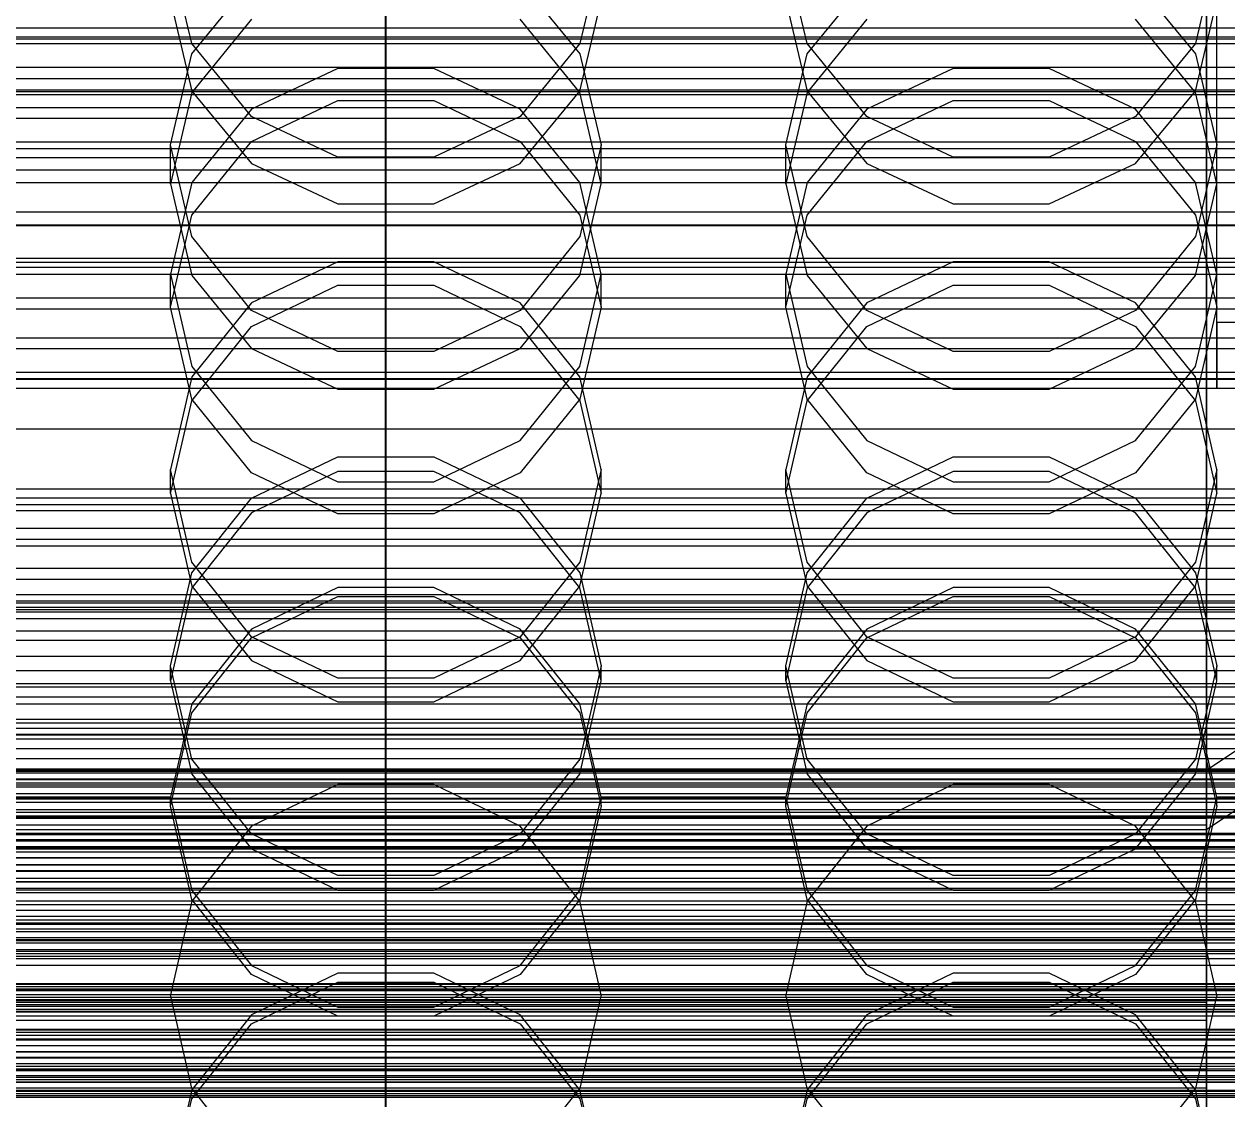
# Model space of a CAD drawing. Header units: millimetres. Extents: x -1970 to 59977, y -50268 to 6837.
# Drawn here: x 14.7 to 132, y -34285.2 to -34180.4 of the extents above; entities that cross this region are included whole.
import ezdxf

# ---------------------------------------------------------------- set-up
doc = ezdxf.new("R2010")
doc.units = ezdxf.units.MM
for name, color, linetype, lineweight in [('COTAS_O', 1, 'Continuous', 0), ('frontal_briquetadora', 7, 'Continuous', 0), ('frontal_C01', 7, 'Continuous', 0), ('frontal_C02', 7, 'Continuous', 0), ('frontal_C03', 7, 'Continuous', 0), ('frontal_secador', 7, 'Continuous', 0)]:
    doc.layers.add(name, color=color, linetype=linetype, lineweight=lineweight)
doc.dimstyles.new('R19_100', dxfattribs={"dimtxt": 250, "dimasz": 150, "dimexe": 150, "dimexo": 80, "dimgap": 100, "dimtad": 1, "dimtih": 1, "dimtoh": 1, "dimdsep": 46, "dimcen": 0.09, "dimadec": 0, "dimazin": 0, "dimtfac": 1, "dimtdec": 4, "dimtofl": 0, "dimtmove": 0, "dimatfit": 3, "dimfxl": 1, "dimtolj": 1, "dimtzin": 0, "dimarcsym": 0})

# ---------------------------------------------------------------- blocks, each defined once
blk = doc.blocks.new('*D39')
at = {"layer": 'COTAS_O', "color": 0, "lineweight": -2, "transparency": 16777216}
for p, q in [((-1725, -34320), (-1725, -33550)), ((1725, -34320), (1725, -33550)), ((-1575, -33700), (1575, -33700))]:
    blk.add_line(p, q, dxfattribs=at)
at = {"layer": 'COTAS_O', "color": 0, "transparency": 16777216}
for points in [[(-1575, -33675), (-1575, -33725), (-1725, -33700)], [(1575, -33675), (1575, -33725), (1725, -33700)]]:
    blk.add_solid(points, dxfattribs=at)
at = {"layer": 'Defpoints', "color": 0, "transparency": 16777216}
for p in [(1725, -33700), (-1725, -34400), (1725, -34400)]:
    blk.add_point(p, dxfattribs=at)
blk = doc.blocks.new('*D42')
at = {"layer": 'COTAS_O', "color": 0, "lineweight": -2, "transparency": 16777216}
for p, q in [((-570, -33700), (200, -33700)), ((50, -34750), (50, -33850)), ((-570, -34900), (200, -34900))]:
    blk.add_line(p, q, dxfattribs=at)
at = {"layer": 'COTAS_O', "color": 0, "transparency": 16777216}
for points in [[(25, -33850), (75, -33850), (50, -33700)], [(25, -34750), (75, -34750), (50, -34900)]]:
    blk.add_solid(points, dxfattribs=at)
at = {"layer": 'Defpoints', "color": 0, "transparency": 16777216}
for p in [(-650, -33700), (50, -33700), (-650, -34900)]:
    blk.add_point(p, dxfattribs=at)
blk = doc.blocks.new('*D43')
at = {"layer": 'COTAS_O', "color": 0, "lineweight": -2, "transparency": 16777216}
for p, q in [((-650, -34820), (-650, -34050)), ((650, -34820), (650, -34050)), ((-500, -34200), (500, -34200))]:
    blk.add_line(p, q, dxfattribs=at)
at = {"layer": 'COTAS_O', "color": 0, "transparency": 16777216}
for points in [[(-500, -34175), (-500, -34225), (-650, -34200)], [(500, -34175), (500, -34225), (650, -34200)]]:
    blk.add_solid(points, dxfattribs=at)
at = {"layer": 'Defpoints', "color": 0, "transparency": 16777216}
for p in [(650, -34200), (-650, -34900), (650, -34900)]:
    blk.add_point(p, dxfattribs=at)

msp = doc.modelspace()

# ---------------------------------------------------------------- linework, layer by layer
at = {"layer": 'frontal_briquetadora'}
for p, q in [((31.08, -34182.307), (29, -34173.478)), ((71, -34173.478), (68.92, -34182.308)), ((91.08, -34182.307), (89, -34173.478)), ((131, -34173.478), (128.92, -34182.308)), ((31.08, -34183.307), (36.906, -34176.216)), ((63.094, -34176.216), (68.92, -34183.307)), ((91.08, -34183.307), (96.906, -34176.216)), ((123.094, -34176.216), (128.92, -34183.307)), ((29, -34178.137), (31.08, -34186.938)), ((68.92, -34186.938), (71, -34178.137)), ((89, -34178.137), (91.08, -34186.938)), ((128.92, -34186.938), (131, -34178.137)), ((36.907, -34179.943), (31.08, -34187.085)), ((68.92, -34187.085), (63.093, -34179.943)), ((96.907, -34179.943), (91.08, -34187.085)), ((128.92, -34187.085), (123.093, -34179.943)), ((36.906, -34189.426), (31.08, -34182.307)), ((68.92, -34182.308), (63.094, -34189.426)), ((96.906, -34189.426), (91.08, -34182.307)), ((128.92, -34182.308), (123.094, -34189.426)), ((29, -34192.191), (31.08, -34183.307)), ((68.92, -34183.307), (71, -34192.191)), ((89, -34192.191), (91.08, -34183.307)), ((128.92, -34183.307), (131, -34192.191)), ((45.326, -34184.734), (36.906, -34188.689)), ((54.674, -34184.734), (45.326, -34184.734)), ((63.094, -34188.689), (54.674, -34184.734)), ((105.326, -34184.734), (96.906, -34188.689)), ((114.674, -34184.734), (105.326, -34184.734)), ((123.094, -34188.689), (114.674, -34184.734)), ((31.08, -34187.085), (29, -34195.991)), ((31.08, -34186.938), (36.907, -34193.996)), ((63.093, -34193.996), (68.92, -34186.938)), ((71, -34195.991), (68.92, -34187.085)), ((91.08, -34187.085), (89, -34195.991)), ((91.08, -34186.938), (96.907, -34193.996)), ((123.093, -34193.996), (128.92, -34186.938)), ((131, -34195.991), (128.92, -34187.085)), ((36.906, -34188.689), (31.08, -34195.834)), ((36.907, -34191.85), (45.327, -34187.86)), ((45.327, -34187.86), (54.673, -34187.86)), ((54.673, -34187.86), (63.093, -34191.85)), ((68.92, -34195.834), (63.094, -34188.689)), ((96.906, -34188.689), (91.08, -34195.834)), ((96.907, -34191.85), (105.327, -34187.86)), ((105.327, -34187.86), (114.673, -34187.86)), ((114.673, -34187.86), (123.093, -34191.85)), ((128.92, -34195.834), (123.094, -34188.689)), ((45.326, -34193.392), (36.906, -34189.426)), ((63.094, -34189.426), (54.674, -34193.392)), ((105.326, -34193.392), (96.906, -34189.426)), ((123.094, -34189.426), (114.674, -34193.392)), ((31.08, -34201.121), (29, -34192.191)), ((29, -34195.991), (29, -34192.191)), ((31.08, -34199.039), (36.907, -34191.85)), ((63.093, -34191.85), (68.92, -34199.039)), ((71, -34192.191), (68.92, -34201.121)), ((71, -34195.991), (71, -34192.191)), ((91.08, -34201.121), (89, -34192.191)), ((89, -34195.991), (89, -34192.191)), ((91.08, -34199.039), (96.907, -34191.85)), ((123.093, -34191.85), (128.92, -34199.039)), ((131, -34192.191), (128.92, -34201.121)), ((131, -34195.991), (131, -34192.191)), ((36.907, -34193.996), (45.327, -34197.913)), ((54.674, -34193.392), (45.326, -34193.392)), ((54.673, -34197.913), (63.093, -34193.996)), ((96.907, -34193.996), (105.327, -34197.913)), ((114.674, -34193.392), (105.326, -34193.392)), ((114.673, -34197.913), (123.093, -34193.996)), ((31.08, -34195.834), (29, -34204.781)), ((29, -34195.991), (31.08, -34204.898)), ((71, -34204.781), (68.92, -34195.834)), ((68.92, -34204.898), (71, -34195.991)), ((91.08, -34195.834), (89, -34204.781)), ((89, -34195.991), (91.08, -34204.898)), ((131, -34204.781), (128.92, -34195.834)), ((128.92, -34204.898), (131, -34195.991)), ((45.327, -34197.913), (54.673, -34197.913)), ((105.327, -34197.913), (114.673, -34197.913)), ((29, -34208.003), (31.08, -34199.039)), ((68.92, -34199.039), (71, -34208.003)), ((89, -34208.003), (91.08, -34199.039)), ((128.92, -34199.039), (131, -34208.003)), ((36.906, -34208.312), (31.08, -34201.121)), ((68.92, -34201.121), (63.094, -34208.312)), ((96.906, -34208.312), (91.08, -34201.121)), ((128.92, -34201.121), (123.094, -34208.312)), ((45.326, -34203.573), (36.906, -34207.568)), ((54.674, -34203.573), (45.326, -34203.573)), ((63.094, -34207.568), (54.674, -34203.573)), ((105.326, -34203.573), (96.906, -34207.568)), ((114.674, -34203.573), (105.326, -34203.573)), ((123.094, -34207.568), (114.674, -34203.573)), ((29, -34208.003), (29, -34204.781)), ((29, -34204.781), (31.08, -34213.765)), ((31.08, -34204.898), (36.907, -34212.04)), ((63.093, -34212.04), (68.92, -34204.898)), ((68.92, -34213.765), (71, -34204.781)), ((71, -34208.003), (71, -34204.781)), ((89, -34208.003), (89, -34204.781)), ((89, -34204.781), (91.08, -34213.765)), ((91.08, -34204.898), (96.907, -34212.04)), ((123.093, -34212.04), (128.92, -34204.898)), ((128.92, -34213.765), (131, -34204.781)), ((131, -34208.003), (131, -34204.781)), ((36.907, -34209.873), (45.327, -34205.852)), ((45.327, -34205.852), (54.673, -34205.852)), ((54.673, -34205.852), (63.093, -34209.873)), ((96.907, -34209.873), (105.327, -34205.852)), ((105.327, -34205.852), (114.673, -34205.852)), ((114.673, -34205.852), (123.093, -34209.873)), ((31.08, -34216.967), (29, -34208.003)), ((36.906, -34207.568), (31.08, -34214.781)), ((45.326, -34212.316), (36.906, -34208.312)), ((63.094, -34208.312), (54.674, -34212.316)), ((68.92, -34214.78), (63.094, -34207.568)), ((71, -34208.003), (68.92, -34216.967)), ((91.08, -34216.967), (89, -34208.003)), ((96.906, -34207.568), (91.08, -34214.781)), ((105.326, -34212.316), (96.906, -34208.312)), ((123.094, -34208.312), (114.674, -34212.316)), ((128.92, -34214.78), (123.094, -34207.568)), ((131, -34208.003), (128.92, -34216.967)), ((31.08, -34217.117), (36.907, -34209.873)), ((63.093, -34209.873), (68.92, -34217.117)), ((91.08, -34217.117), (96.907, -34209.873)), ((123.093, -34209.873), (128.92, -34217.117)), ((36.907, -34212.04), (45.327, -34216.004)), ((54.673, -34216.004), (63.093, -34212.04)), ((96.907, -34212.04), (105.327, -34216.004)), ((114.673, -34216.004), (123.093, -34212.04)), ((54.674, -34212.316), (45.326, -34212.316)), ((114.674, -34212.316), (105.326, -34212.316)), ((31.08, -34213.765), (36.906, -34220.995)), ((63.094, -34220.995), (68.92, -34213.765)), ((91.08, -34213.765), (96.906, -34220.995)), ((123.094, -34220.995), (128.92, -34213.765)), ((31.08, -34214.781), (29, -34223.801)), ((71, -34223.801), (68.92, -34214.78)), ((91.08, -34214.781), (89, -34223.801)), ((131, -34223.801), (128.92, -34214.78)), ((45.327, -34216.004), (54.673, -34216.004)), ((105.327, -34216.004), (114.673, -34216.004)), ((29, -34226.151), (31.08, -34217.117)), ((36.907, -34224.156), (31.08, -34216.967)), ((68.92, -34216.967), (63.093, -34224.156)), ((68.92, -34217.117), (71, -34226.151)), ((89, -34226.151), (91.08, -34217.117)), ((96.907, -34224.156), (91.08, -34216.967)), ((128.92, -34216.967), (123.093, -34224.156)), ((128.92, -34217.117), (131, -34226.151)), ((36.906, -34220.995), (45.326, -34225.019)), ((54.674, -34225.019), (63.094, -34220.995)), ((96.906, -34220.995), (105.326, -34225.019)), ((114.674, -34225.019), (123.094, -34220.995)), ((36.906, -34226.61), (45.326, -34222.584)), ((45.326, -34222.584), (54.674, -34222.584)), ((54.674, -34222.584), (63.094, -34226.61)), ((96.906, -34226.61), (105.326, -34222.584)), ((105.326, -34222.584), (114.674, -34222.584)), ((114.674, -34222.584), (123.094, -34226.61)), ((31.08, -34232.849), (29, -34223.801)), ((29, -34226.151), (29, -34223.801)), ((71, -34223.801), (68.92, -34232.849)), ((71, -34226.151), (71, -34223.801)), ((91.08, -34232.849), (89, -34223.801)), ((89, -34226.151), (89, -34223.801)), ((131, -34223.801), (128.92, -34232.849)), ((131, -34226.151), (131, -34223.801)), ((45.327, -34224.011), (36.907, -34228.052)), ((45.327, -34228.146), (36.907, -34224.156)), ((45.326, -34225.019), (54.674, -34225.019)), ((54.673, -34224.011), (45.327, -34224.011)), ((63.093, -34228.052), (54.673, -34224.011)), ((63.093, -34224.156), (54.673, -34228.146)), ((105.327, -34224.011), (96.907, -34228.052)), ((105.327, -34228.146), (96.907, -34224.156)), ((105.326, -34225.019), (114.674, -34225.019)), ((114.673, -34224.011), (105.327, -34224.011)), ((123.093, -34228.052), (114.673, -34224.011)), ((123.093, -34224.156), (114.673, -34228.146)), ((29, -34226.151), (31.08, -34235.184)), ((68.92, -34235.184), (71, -34226.151)), ((89, -34226.151), (91.08, -34235.184)), ((128.92, -34235.184), (131, -34226.151)), ((31.08, -34233.872), (36.906, -34226.61)), ((63.094, -34226.61), (68.92, -34233.872)), ((91.08, -34233.872), (96.906, -34226.61)), ((123.094, -34226.61), (128.92, -34233.872)), ((36.907, -34228.052), (31.08, -34235.335)), ((54.673, -34228.146), (45.327, -34228.146)), ((68.92, -34235.335), (63.093, -34228.052)), ((96.907, -34228.052), (91.08, -34235.335)), ((114.673, -34228.146), (105.327, -34228.146)), ((128.92, -34235.335), (123.093, -34228.052)), ((36.906, -34240.124), (31.08, -34232.849)), ((68.92, -34232.849), (63.094, -34240.124)), ((96.906, -34240.124), (91.08, -34232.849)), ((128.92, -34232.849), (123.094, -34240.124)), ((29, -34242.945), (31.08, -34233.872)), ((68.92, -34233.872), (71, -34242.945)), ((89, -34242.945), (91.08, -34233.872)), ((128.92, -34233.872), (131, -34242.945)), ((31.08, -34235.335), (29, -34244.416)), ((31.08, -34235.184), (36.907, -34242.429)), ((45.326, -34235.331), (36.906, -34239.371)), ((54.674, -34235.331), (45.326, -34235.331)), ((63.094, -34239.371), (54.674, -34235.331)), ((63.093, -34242.429), (68.92, -34235.184)), ((71, -34244.416), (68.92, -34235.335)), ((91.08, -34235.335), (89, -34244.416)), ((91.08, -34235.184), (96.907, -34242.429)), ((105.326, -34235.331), (96.906, -34239.371)), ((114.674, -34235.331), (105.326, -34235.331)), ((123.094, -34239.371), (114.674, -34235.331)), ((123.093, -34242.429), (128.92, -34235.184)), ((131, -34244.416), (128.92, -34235.335)), ((36.907, -34240.238), (45.327, -34236.188)), ((45.327, -34236.188), (54.673, -34236.188)), ((54.673, -34236.188), (63.093, -34240.238)), ((96.907, -34240.238), (105.327, -34236.188)), ((105.327, -34236.188), (114.673, -34236.188)), ((114.673, -34236.188), (123.093, -34240.238)), ((36.906, -34239.371), (31.08, -34246.657)), ((31.08, -34247.536), (36.907, -34240.238)), ((45.326, -34244.169), (36.906, -34240.124)), ((63.094, -34240.124), (54.674, -34244.169)), ((63.093, -34240.238), (68.92, -34247.536)), ((68.92, -34246.657), (63.094, -34239.371)), ((96.906, -34239.371), (91.08, -34246.657)), ((91.08, -34247.536), (96.907, -34240.238)), ((105.326, -34244.169), (96.906, -34240.124)), ((123.094, -34240.124), (114.674, -34244.169)), ((123.093, -34240.238), (128.92, -34247.536)), ((128.92, -34246.657), (123.094, -34239.371)), ((36.907, -34242.429), (45.327, -34246.449)), ((54.673, -34246.449), (63.093, -34242.429)), ((96.907, -34242.429), (105.327, -34246.449)), ((114.673, -34246.449), (123.093, -34242.429)), ((31.08, -34252.035), (29, -34242.945)), ((29, -34244.416), (29, -34242.945)), ((71, -34242.945), (68.92, -34252.036)), ((71, -34244.416), (71, -34242.945)), ((91.08, -34252.035), (89, -34242.945)), ((89, -34244.416), (89, -34242.945)), ((131, -34242.945), (128.92, -34252.036)), ((131, -34244.416), (131, -34242.945)), ((29, -34244.416), (31.08, -34253.497)), ((54.674, -34244.169), (45.326, -34244.169)), ((68.92, -34253.497), (71, -34244.416)), ((89, -34244.416), (91.08, -34253.497)), ((114.674, -34244.169), (105.326, -34244.169)), ((128.92, -34253.497), (131, -34244.416)), ((31.08, -34246.657), (29, -34255.753)), ((45.327, -34246.449), (54.673, -34246.449)), ((71, -34255.753), (68.92, -34246.657)), ((91.08, -34246.657), (89, -34255.753)), ((105.327, -34246.449), (114.673, -34246.449)), ((131, -34255.753), (128.92, -34246.657)), ((29, -34256.636), (31.08, -34247.536)), ((68.92, -34247.536), (71, -34256.636)), ((89, -34256.636), (91.08, -34247.536)), ((128.92, -34247.536), (131, -34256.636)), ((36.906, -34259.336), (31.08, -34252.035)), ((68.92, -34252.036), (63.094, -34259.336)), ((96.906, -34259.336), (91.08, -34252.035)), ((128.92, -34252.036), (123.094, -34259.336)), ((31.08, -34253.497), (36.907, -34260.779)), ((63.093, -34260.779), (68.92, -34253.497)), ((91.08, -34253.497), (96.907, -34260.779)), ((123.093, -34260.779), (128.92, -34253.497)), ((45.326, -34254.527), (36.906, -34258.582)), ((54.674, -34254.527), (45.326, -34254.527)), ((63.094, -34258.582), (54.674, -34254.527)), ((105.326, -34254.527), (96.906, -34258.582)), ((114.674, -34254.527), (105.326, -34254.527)), ((123.094, -34258.582), (114.674, -34254.527)), ((29, -34255.753), (11, -34255.753)), ((29, -34256.636), (29, -34255.753)), ((29, -34255.753), (31.08, -34264.86)), ((31.08, -34265.737), (29, -34256.636)), ((68.92, -34264.86), (71, -34255.753)), ((71, -34256.636), (68.92, -34265.737)), ((71, -34256.636), (71, -34255.753)), ((89, -34255.753), (71, -34255.753)), ((89, -34256.636), (89, -34255.753)), ((89, -34255.753), (91.08, -34264.86)), ((91.08, -34265.737), (89, -34256.636)), ((128.92, -34264.86), (131, -34255.753)), ((131, -34256.636), (128.92, -34265.737)), ((131, -34256.636), (131, -34255.753)), ((149, -34255.753), (131, -34255.753)), ((36.906, -34258.582), (31.08, -34265.888)), ((68.92, -34265.888), (63.094, -34258.582)), ((96.906, -34258.582), (91.08, -34265.888)), ((128.92, -34265.888), (123.094, -34258.582)), ((45.326, -34263.393), (36.906, -34259.336)), ((63.094, -34259.336), (54.674, -34263.393)), ((105.326, -34263.393), (96.906, -34259.336)), ((123.094, -34259.336), (114.674, -34263.393)), ((-160, -34260.611), (200, -34260.611)), ((36.907, -34260.779), (45.327, -34264.821)), ((54.673, -34264.821), (63.093, -34260.779)), ((96.907, -34260.779), (105.327, -34264.821)), ((114.673, -34264.821), (123.093, -34260.779)), ((54.674, -34263.393), (45.326, -34263.393)), ((114.674, -34263.393), (105.326, -34263.393)), ((31.08, -34264.86), (36.906, -34272.168)), ((45.327, -34264.821), (54.673, -34264.821)), ((63.094, -34272.168), (68.92, -34264.86)), ((91.08, -34264.86), (96.906, -34272.168)), ((105.327, -34264.821), (114.673, -34264.821)), ((123.094, -34272.168), (128.92, -34264.86)), ((-160, -34265.027), (200, -34265.027)), ((31.08, -34265.888), (29, -34275)), ((36.907, -34273.035), (31.08, -34265.737)), ((68.92, -34265.737), (63.093, -34273.035)), ((71, -34275), (68.92, -34265.888)), ((91.08, -34265.888), (89, -34275)), ((96.907, -34273.035), (91.08, -34265.737)), ((128.92, -34265.737), (123.093, -34273.035)), ((131, -34275), (128.92, -34265.888)), ((200, -34268.884), (-160, -34268.884)), ((36.906, -34272.168), (45.326, -34276.228)), ((45.327, -34272.915), (36.907, -34276.965)), ((45.327, -34277.085), (36.907, -34273.035)), ((54.673, -34272.915), (45.327, -34272.915)), ((63.093, -34276.965), (54.673, -34272.915)), ((63.093, -34273.035), (54.673, -34277.085)), ((54.674, -34276.228), (63.094, -34272.168)), ((96.906, -34272.168), (105.326, -34276.228)), ((105.327, -34272.915), (96.907, -34276.965)), ((105.327, -34277.085), (96.907, -34273.035)), ((114.673, -34272.915), (105.327, -34272.915)), ((123.093, -34276.965), (114.673, -34272.915)), ((123.093, -34273.035), (114.673, -34277.085)), ((114.674, -34276.228), (123.094, -34272.168)), ((36.906, -34277.832), (45.326, -34273.772)), ((45.326, -34273.772), (54.674, -34273.772)), ((54.674, -34273.772), (63.094, -34277.832)), ((96.906, -34277.832), (105.326, -34273.772)), ((105.326, -34273.772), (114.674, -34273.772)), ((114.674, -34273.772), (123.094, -34277.832)), ((200, -34275), (-160, -34275)), ((29, -34275), (11, -34275)), ((31.08, -34284.112), (29, -34275)), ((71, -34275), (68.92, -34284.112)), ((89, -34275), (71, -34275)), ((91.08, -34284.112), (89, -34275)), ((131, -34275), (128.92, -34284.112)), ((149, -34275), (131, -34275)), ((45.326, -34276.228), (54.674, -34276.228)), ((105.326, -34276.228), (114.674, -34276.228)), ((36.907, -34276.965), (31.08, -34284.263)), ((54.673, -34277.085), (45.327, -34277.085)), ((68.92, -34284.263), (63.093, -34276.965)), ((96.907, -34276.965), (91.08, -34284.263)), ((114.673, -34277.085), (105.327, -34277.085)), ((128.92, -34284.263), (123.093, -34276.965)), ((31.08, -34285.14), (36.906, -34277.832)), ((63.094, -34277.832), (68.92, -34285.14)), ((91.08, -34285.14), (96.906, -34277.832)), ((123.094, -34277.832), (128.92, -34285.14)), ((200, -34281.116), (-160, -34281.116)), ((31.08, -34284.263), (29, -34293.364)), ((36.906, -34291.418), (31.08, -34284.112)), ((68.92, -34284.112), (63.094, -34291.418)), ((71, -34293.364), (68.92, -34284.263)), ((91.08, -34284.263), (89, -34293.364)), ((96.906, -34291.418), (91.08, -34284.112)), ((128.92, -34284.112), (123.094, -34291.418)), ((131, -34293.364), (128.92, -34284.263)), ((-160, -34284.973), (200, -34284.973)), ((29, -34294.247), (31.08, -34285.14)), ((68.92, -34285.14), (71, -34294.247)), ((89, -34294.247), (91.08, -34285.14)), ((128.92, -34285.14), (131, -34294.247))]:
    msp.add_line(p, q, dxfattribs=at)
at = {"layer": 'frontal_C01'}
for p, q in [((130, -34428.251), (130, -34116.064)), ((130, -34121.752), (130, -34433.939)), ((131, -34209.496), (131, -34164.402)), ((131, -34215.9), (131, -34170.806)), ((-450, -34181.845), (450, -34181.845)), ((450, -34194.652), (-450, -34194.652)), ((-425, -34203.618), (425, -34203.618)), ((149, -34209.496), (131, -34209.496)), ((131, -34209.496), (131, -34215.9)), ((450, -34215.002), (-450, -34215.002)), ((425, -34214.987), (-425, -34214.987)), ((131, -34215.9), (149, -34215.9)), ((425, -34219.883), (-425, -34219.883)), ((-450, -34227.809), (450, -34227.809)), ((-425, -34231.251), (425, -34231.251)), ((-311.15, -34284.83), (311.15, -34284.83))]:
    msp.add_line(p, q, dxfattribs=at)
at = {"layer": 'frontal_C02'}
for p, q in [((130, -34253.153), (130, -33968.332)), ((130, -33974.073), (130, -34258.894)), ((228.298, -34187.295), (130, -34253.153)), ((130, -34258.894), (228.298, -34193.036)), ((130, -34253.153), (0, -34253.153)), ((130, -34537.975), (130, -34253.153)), ((-130, -34257.801), (130, -34257.801)), ((130, -34258.437), (130, -34257.801)), ((130, -34257.801), (130, -34258.895)), ((-130, -34258.437), (130, -34258.437)), ((-130, -34258.895), (130, -34258.895)), ((0, -34258.894), (130, -34258.894)), ((130, -34260.76), (130, -34258.437)), ((130, -34258.894), (130, -34543.716)), ((130, -34258.895), (130, -34261.644)), ((-130, -34260.76), (130, -34260.76)), ((130, -34264.611), (130, -34260.76)), ((-130, -34261.644), (130, -34261.644)), ((130, -34261.644), (130, -34265.861)), ((-450, -34264.768), (450, -34264.768)), ((-130, -34264.611), (130, -34264.611)), ((130, -34269.728), (130, -34264.611)), ((-130, -34265.861), (130, -34265.861)), ((130, -34265.861), (130, -34271.258)), ((-130, -34269.728), (130, -34269.728)), ((130, -34275.762), (130, -34269.728)), ((-130, -34271.258), (130, -34271.258)), ((130, -34271.258), (130, -34277.469)), ((-148, -34274.191), (148, -34274.191)), ((-148, -34274.416), (148, -34274.416)), ((-148, -34274.578), (148, -34274.578)), ((-148, -34275.239), (148, -34275.239)), ((450, -34276.459), (-450, -34276.459)), ((-148, -34275.553), (148, -34275.553)), ((-148, -34276.604), (148, -34276.604)), ((130, -34275.762), (-130, -34275.762)), ((130, -34282.302), (130, -34275.762)), ((-148, -34277.047), (148, -34277.047)), ((-130, -34277.469), (130, -34277.469)), ((130, -34277.469), (130, -34284.069)), ((-148, -34278.417), (148, -34278.417)), ((-148, -34278.959), (148, -34278.959)), ((148, -34280.555), (-148, -34280.555)), ((-148, -34281.16), (148, -34281.16)), ((-130, -34282.302), (130, -34282.302)), ((130, -34288.902), (130, -34282.302)), ((-148, -34282.872), (148, -34282.872)), ((-148, -34283.499), (148, -34283.499)), ((-130, -34284.069), (130, -34284.069)), ((130, -34284.069), (130, -34290.609))]:
    msp.add_line(p, q, dxfattribs=at)
at = {"layer": 'frontal_C03'}
for p, q in [((1250, -34180.804), (-1250, -34180.804)), ((1250, -34181.686), (-1250, -34181.686)), ((1250, -34182.339), (-1250, -34182.339)), ((1250, -34184.647), (-1250, -34184.647)), ((-1250, -34185.704), (1250, -34185.704)), ((1500, -34186.859), (-1500, -34186.859)), ((1500, -34187.019), (-1500, -34187.019)), ((1500, -34187.304), (-1500, -34187.304)), ((1250, -34188.556), (-1250, -34188.556)), ((1250, -34189.613), (-1250, -34189.613)), ((1250, -34191.921), (-1250, -34191.921)), ((1250, -34192.574), (-1250, -34192.574)), ((1250, -34193.456), (-1250, -34193.456)), ((-1500, -34195.842), (1500, -34195.842)), ((-1500, -34198.712), (1500, -34198.712)), ((1250, -34203.262), (-1250, -34203.262)), ((1250, -34204.143), (-1250, -34204.143)), ((1250, -34204.797), (-1250, -34204.797)), ((1250, -34207.104), (-1250, -34207.104)), ((-1250, -34208.162), (1250, -34208.162)), ((1250, -34211.014), (-1250, -34211.014)), ((1250, -34212.071), (-1250, -34212.071)), ((1250, -34214.378), (-1250, -34214.378)), ((1250, -34215.032), (-1250, -34215.032)), ((1250, -34215.913), (-1250, -34215.913)), ((1250, -34225.72), (-1250, -34225.72)), ((1250, -34226.601), (-1250, -34226.601)), ((1250, -34227.254), (-1250, -34227.254)), ((1250, -34229.562), (-1250, -34229.562)), ((-1250, -34230.619), (1250, -34230.619)), ((1250, -34233.471), (-1250, -34233.471)), ((1250, -34234.529), (-1250, -34234.529)), ((-1250, -34236.6), (1250, -34236.6)), ((1250, -34236.836), (-1250, -34236.836)), ((-1250, -34237.233), (1250, -34237.233)), ((1250, -34237.49), (-1250, -34237.49)), ((-1250, -34237.697), (1250, -34237.697)), ((1250, -34238.371), (-1250, -34238.371)), ((-1250, -34239.553), (1250, -34239.553)), ((-1250, -34240.449), (1250, -34240.449)), ((-1250, -34243.401), (1250, -34243.401)), ((-1250, -34244.669), (1250, -34244.669)), ((1250, -34248.177), (-1250, -34248.177)), ((-1250, -34248.516), (1250, -34248.516)), ((1250, -34249.059), (-1250, -34249.059)), ((1250, -34249.712), (-1250, -34249.712)), ((-1250, -34250.068), (1250, -34250.068)), ((-1500, -34252.99), (1500, -34252.99)), ((1250, -34252.019), (-1250, -34252.019)), ((-1250, -34253.077), (1250, -34253.077)), ((-1500, -34253.214), (1500, -34253.214)), ((-1500, -34253.379), (1500, -34253.379)), ((-1500, -34254.036), (1500, -34254.036)), ((-1500, -34254.354), (1500, -34254.354)), ((-1500, -34255.4), (1500, -34255.4)), ((-1250, -34254.549), (1250, -34254.549)), ((-1500, -34255.849), (1500, -34255.849)), ((1250, -34255.929), (-1250, -34255.929)), ((1250, -34256.28), (-1250, -34256.28)), ((-1500, -34257.212), (1500, -34257.212)), ((-1500, -34257.762), (1500, -34257.762)), ((1250, -34256.986), (-1250, -34256.986)), ((-1500, -34259.35), (1500, -34259.35)), ((1500, -34259.963), (-1500, -34259.963)), ((1250, -34259.294), (-1250, -34259.294)), ((1250, -34259.947), (-1250, -34259.947)), ((1250, -34260.828), (-1250, -34260.828)), ((-1250, -34261.088), (1250, -34261.088)), ((-1500, -34261.667), (1500, -34261.667)), ((-1500, -34262.302), (1500, -34262.302)), ((-1250, -34262.881), (1250, -34262.881)), ((-1500, -34264.006), (1500, -34264.006)), ((-1500, -34264.619), (1500, -34264.619)), ((-1500, -34266.207), (1500, -34266.207)), ((-1500, -34266.757), (1500, -34266.757)), ((-1500, -34268.12), (1500, -34268.12)), ((-1250, -34267.689), (1250, -34267.689)), ((-1500, -34268.569), (1500, -34268.569)), ((-1250, -34269.42), (1250, -34269.42)), ((-1500, -34269.615), (1500, -34269.615)), ((-1500, -34269.933), (1500, -34269.933)), ((-1500, -34270.59), (1500, -34270.59)), ((-1500, -34270.754), (1500, -34270.754)), ((1250, -34270.635), (-1250, -34270.635)), ((-1500, -34270.979), (1500, -34270.979)), ((1250, -34271.516), (-1250, -34271.516)), ((1250, -34272.17), (-1250, -34272.17)), ((-1250, -34273.9), (1250, -34273.9)), ((1250, -34274.477), (-1250, -34274.477)), ((-1250, -34275.453), (1250, -34275.453)), ((-1250, -34275.534), (1250, -34275.534)), ((1250, -34278.387), (-1250, -34278.387)), ((-1250, -34279.3), (1250, -34279.3)), ((1250, -34279.444), (-1250, -34279.444)), ((-1250, -34280.567), (1250, -34280.567)), ((1250, -34281.751), (-1250, -34281.751)), ((1250, -34282.405), (-1250, -34282.405)), ((1250, -34283.286), (-1250, -34283.286)), ((-1250, -34283.52), (1250, -34283.52)), ((-1250, -34284.416), (1250, -34284.416))]:
    msp.add_line(p, q, dxfattribs=at)
at = {"layer": 'frontal_secador'}
for p, q in [((-1250, -34236), (1250, -34236)), ((-1250, -34242), (1250, -34242)), ((-1250, -34245), (1250, -34245)), ((1250, -34246), (-1250, -34246)), ((-1250, -34246.659), (1250, -34246.659)), ((1250, -34249.659), (-1250, -34249.659)), ((-1250, -34251), (1250, -34251)), ((1250, -34254), (-1250, -34254)), ((-1250, -34254.728), (1250, -34254.728)), ((-1250, -34257.588), (1250, -34257.588)), ((1250, -34257.611), (-1250, -34257.611)), ((1250, -34257.728), (-1250, -34257.728)), ((-1250, -34259.387), (1250, -34259.387)), ((1250, -34259.918), (-1250, -34259.918)), ((-1250, -34260), (1250, -34260)), ((1250, -34260.588), (-1250, -34260.588)), ((1250, -34262.387), (-1250, -34262.387)), ((1250, -34263), (-1250, -34263)), ((-1250, -34263.65), (1250, -34263.65)), ((1250, -34264), (-1250, -34264)), ((1250, -34267.382), (-1250, -34267.382)), ((-1250, -34268), (1250, -34268)), ((1250, -34269.689), (-1250, -34269.689)), ((1250, -34274), (-1250, -34274)), ((1250, -34274.545), (-1250, -34274.545)), ((1250, -34276), (-1250, -34276)), ((1250, -34276.144), (-1250, -34276.144)), ((1250, -34276.709), (-1250, -34276.709)), ((1250, -34278.686), (-1250, -34278.686)), ((1250, -34280), (-1250, -34280)), ((1320, -34282), (-1320, -34282)), ((1320, -34282.273), (-1320, -34282.273)), ((1250, -34282), (-1250, -34282)), ((1320, -34283.072), (-1320, -34283.072)), ((1320, -34284.343), (-1320, -34284.343)), ((1250, -34284.651), (-1250, -34284.651))]:
    msp.add_line(p, q, dxfattribs=at)

# ---------------------------------------------------------------- dimensions: what is measured, and where the dimension line sits
at = {"layer": 'COTAS_O'}
for p1, p2, distance, picture, middle in [((-1725, -34400), (1725, -34400), 700, '*D39', (0, -33700)), ((-650, -34900), (-650, -33700), -700, '*D42', (50, -34300)), ((-650, -34900), (650, -34900), 700, '*D43', (0, -34200))]:
    dim = msp.add_aligned_dim(p1=p1, p2=p2, distance=distance, text='<> O', dimstyle='R19_100', dxfattribs=at)
    dim.commit()
    dim.dimension.update_dxf_attribs({"geometry": picture, "text_midpoint": middle})

doc.saveas('drawing.dxf')
